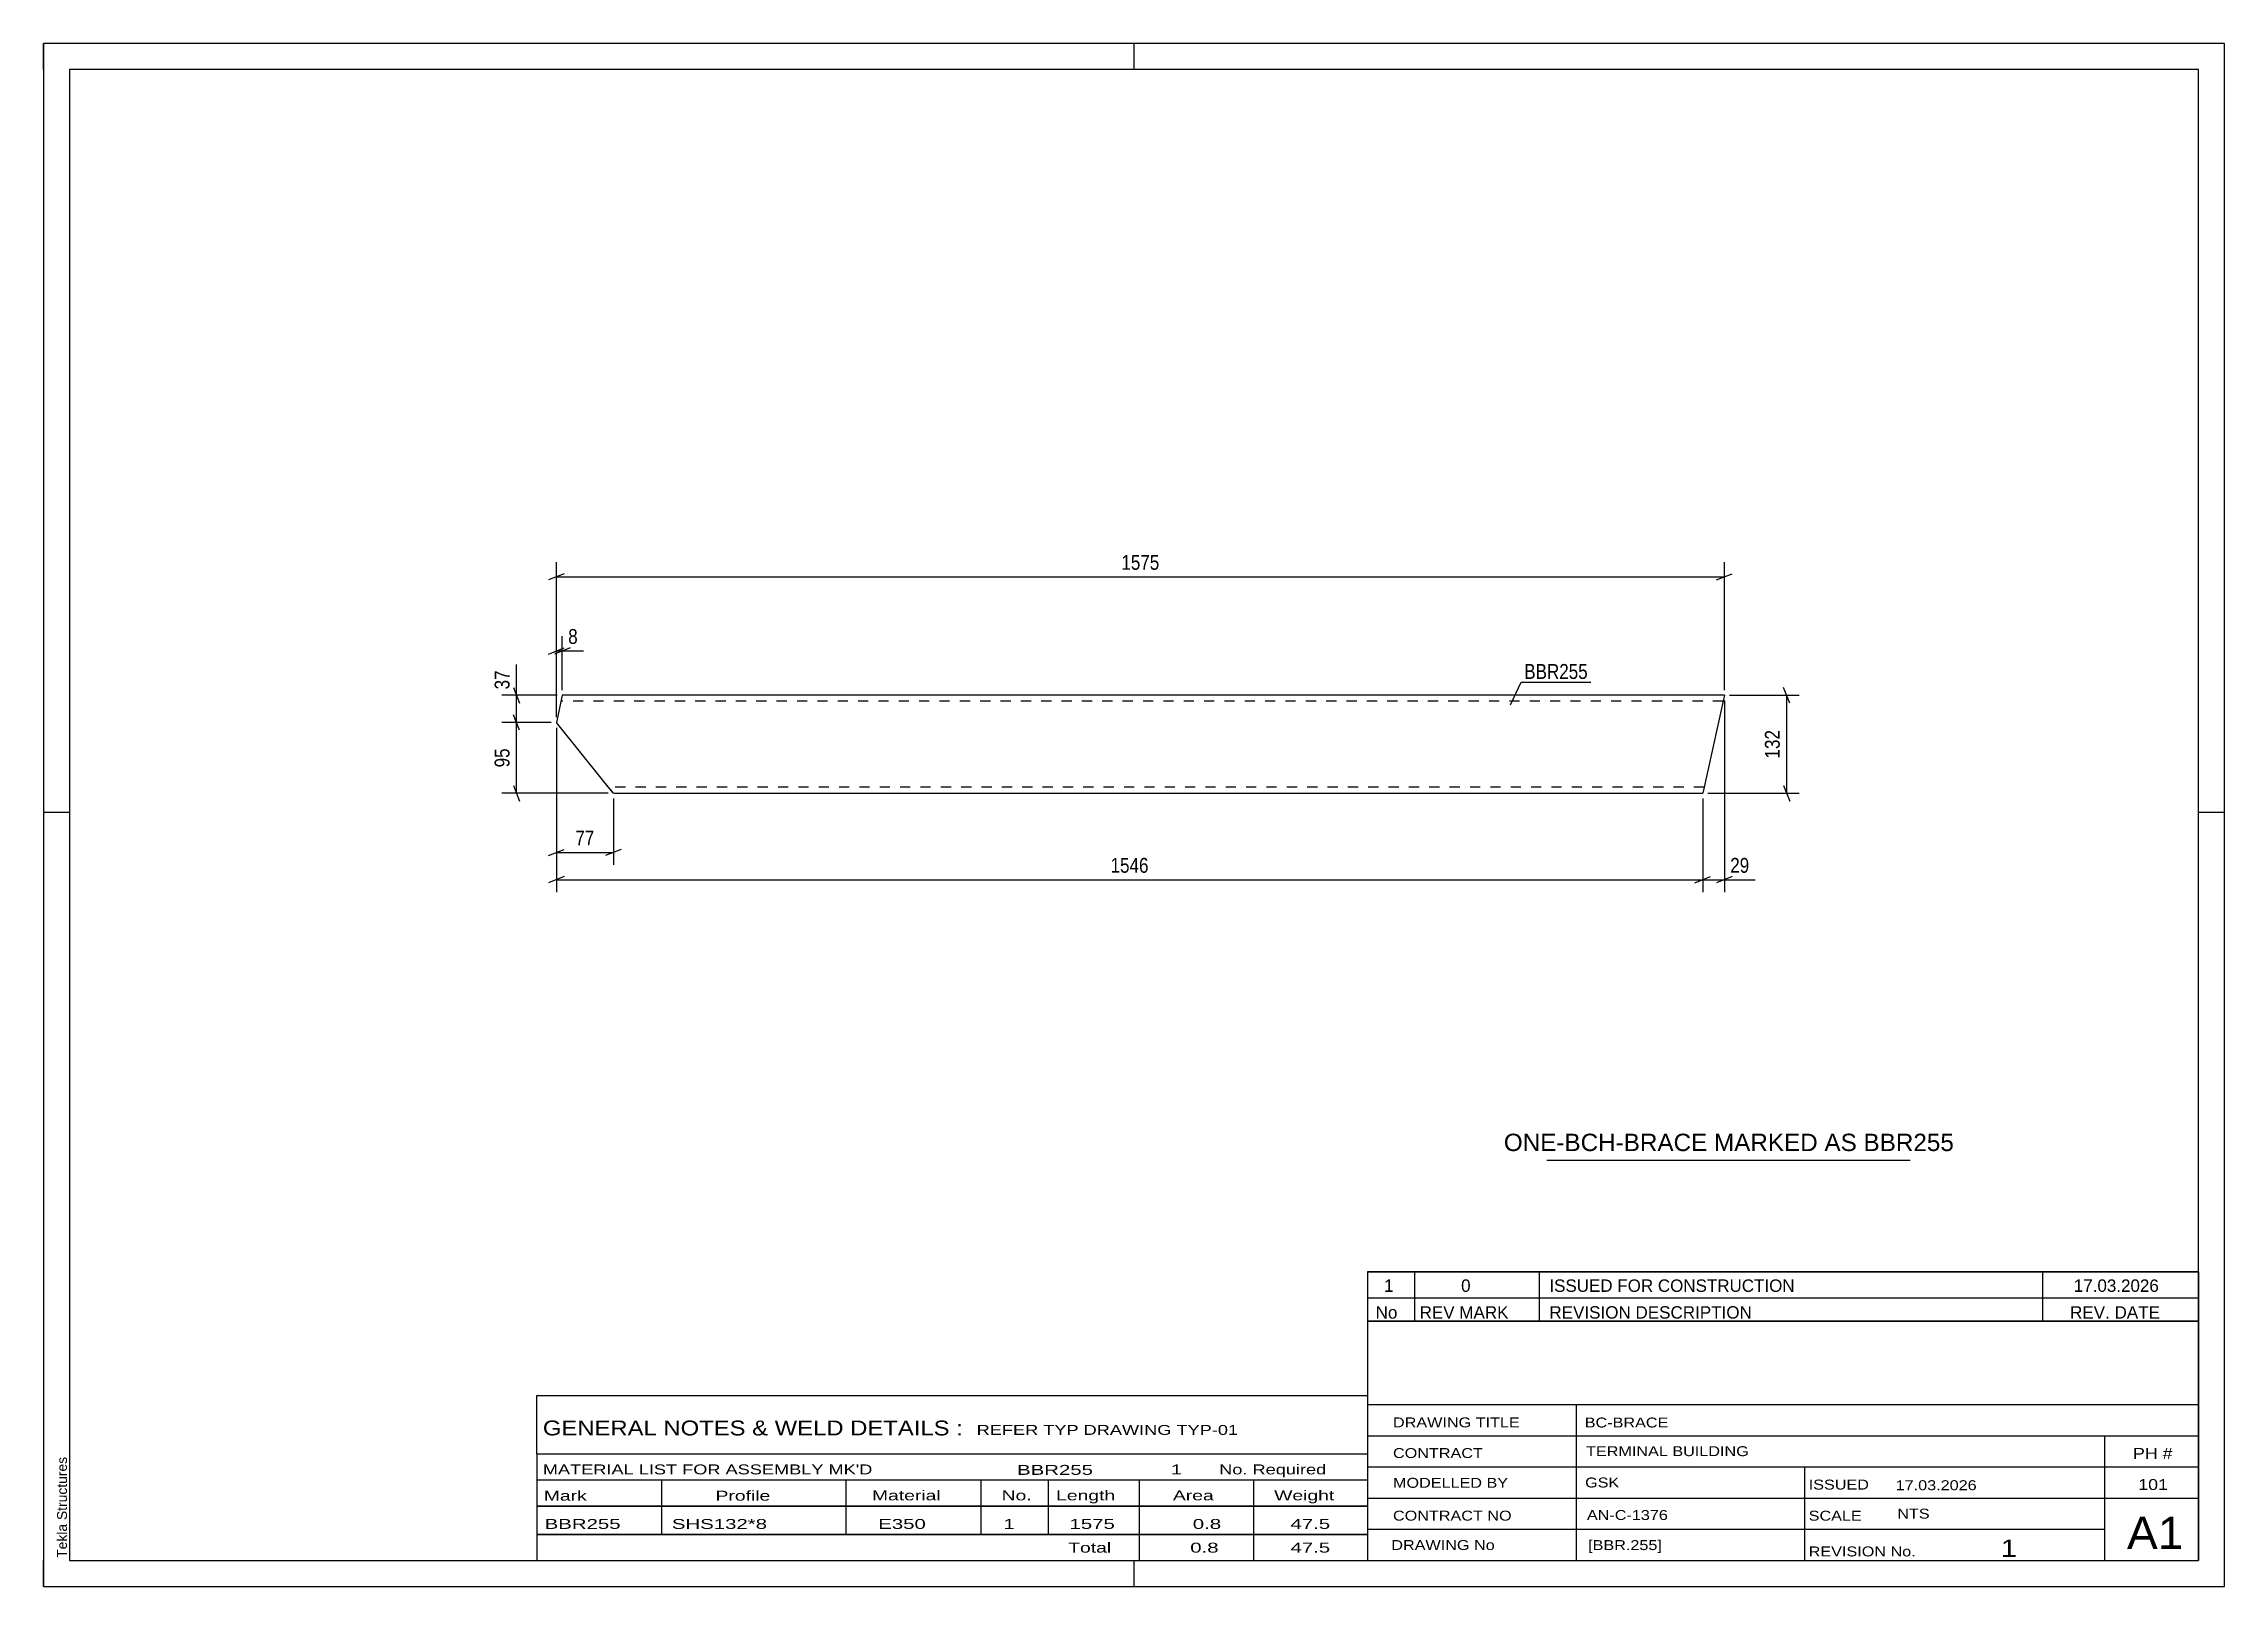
# Model space of a CAD drawing. Header units: millimetres. Extents: x 0 to 420, y 0 to 297.
import ezdxf

# ---------------------------------------------------------------- set-up
doc = ezdxf.new("R2010")
doc.units = ezdxf.units.MM
doc.linetypes.add('DXK_LINE_DOT2', pattern=[3.9198, 1.9599, -1.9599])
doc.styles.add('Arial', font='ARIAL.TTF', dxfattribs={"height": 0.2})
doc.styles.add('Arial Narrow', font='ARIALN.TTF', dxfattribs={"height": 0.2})

# ---------------------------------------------------------------- blocks, each defined once
blk = doc.blocks.new('Unknown-585754569-1162')
at = {"color": 5, "linetype": 'Continuous'}
for p, q in [((420, 297), (0, 297)), ((0, 297), (0, 0)), ((0, 292), (0, 297)), ((210, 292), (210, 297)), ((420, 0), (420, 297)), ((415, 292), (5, 292)), ((5, 292), (5, 5)), ((415, 5), (415, 292)), ((5, 149), (0, 149)), ((420, 149), (415, 149)), ((0, 0), (0, 5)), ((5, 5), (415, 5)), ((210, 0), (210, 5)), ((0, 0), (420, 0))]:
    blk.add_line(p, q, dxfattribs=at)
at = {"color": 174, "linetype": 'Continuous', "style": 'Arial'}
blk.add_text('Tekla Structures', height=1.9102, rotation=90, dxfattribs=at).set_placement((4.5, 5.5))
blk = doc.blocks.new('Part-585754569-1271 - 1253')
at = {"color": 2, "linetype": 'Continuous'}
for p, q in [((99.9, 171.55), (98.75, 166.31)), ((323.7, 171.55), (99.9, 171.55)), ((323.39, 170.14), (319.54, 152.69)), ((323.7, 171.55), (323.39, 170.14)), ((107.88, 154.98), (98.75, 166.31)), ((109.73, 152.69), (107.88, 154.98)), ((109.73, 152.69), (319.54, 152.69))]:
    blk.add_line(p, q, dxfattribs=at)
at = {"color": 7, "linetype": 'DXK_LINE_DOT2'}
for p, q in [((323.45, 170.41), (99.65, 170.41)), ((109.59, 152.87), (107.88, 154.98)), ((319.79, 153.84), (108.81, 153.84))]:
    blk.add_line(p, q, dxfattribs=at)
blk = doc.blocks.new('StraightDimension-585754569-1409 - 1253')
at = {"color": 7, "linetype": 'Continuous'}
for p, q in [((97.75, 166.31), (88.23, 166.31)), ((91.68, 164.81), (90.48, 167.81)), ((91.08, 152.69), (91.08, 166.31)), ((108.73, 152.69), (88.23, 152.69)), ((90.48, 154.19), (91.68, 151.19))]:
    blk.add_line(p, q, dxfattribs=at)
at = {"color": 0}
blk.add_wipeout([(90.33, 161.93), (86.13, 161.93), (86.13, 157.07), (90.33, 157.07)], dxfattribs=at)
at = {"color": 3, "style": 'Arial Narrow'}
blk.add_text('95', height=2.863, rotation=90.0002, dxfattribs=at).set_placement((89.73, 157.67))
blk = doc.blocks.new('StraightDimension-585754569-1458 - 1253')
at = {"color": 7, "linetype": 'Continuous'}
for p, q in [((100.25, 194.95), (97.25, 193.75)), ((98.75, 172.55), (98.75, 197.2)), ((98.75, 194.35), (323.7, 194.35)), ((322.2, 193.75), (325.2, 194.95)), ((323.7, 172.55), (323.7, 197.2))]:
    blk.add_line(p, q, dxfattribs=at)
at = {"color": 0}
blk.add_wipeout([(215.48, 195.1), (215.48, 199.3), (206.97, 199.3), (206.97, 195.1)], dxfattribs=at)
at = {"color": 3, "style": 'Arial Narrow'}
blk.add_text('1575', height=2.863, dxfattribs=at).set_placement((207.57, 195.7))
blk = doc.blocks.new('StraightDimension-585754569-1394 - 1253')
at = {"color": 7, "linetype": 'Continuous'}
for p, q in [((97.25, 179.49), (100.25, 180.69)), ((101.4, 180.69), (98.4, 179.49)), ((98.75, 167.31), (98.75, 182.94)), ((99.9, 172.55), (99.9, 182.94)), ((98.75, 180.09), (99.9, 180.09))]:
    blk.add_line(p, q, dxfattribs=at)
at = {"color": 0}
blk.add_wipeout([(103.46, 180.84), (103.46, 185.04), (100.43, 185.04), (100.43, 180.84)], dxfattribs=at)
at = {"color": 7, "linetype": 'Continuous'}
blk.add_line((99.9, 180.09), (103.98, 180.09), dxfattribs=at)
blk.add_line((99.9, 180.09), (103.98, 180.09), dxfattribs=at)
at = {"color": 3, "style": 'Arial Narrow'}
blk.add_text('8', height=2.86, dxfattribs=at).set_placement((101.03, 181.44))
blk = doc.blocks.new('StraightDimension-585754569-1378 - 1253')
at = {"color": 7, "linetype": 'Continuous'}
for p, q in [((98.75, 165.31), (98.75, 138.89)), ((109.73, 151.69), (109.73, 138.89)), ((97.25, 140.69), (100.25, 141.89)), ((98.75, 141.29), (109.73, 141.29)), ((111.23, 141.89), (108.23, 140.69))]:
    blk.add_line(p, q, dxfattribs=at)
at = {"color": 0}
blk.add_wipeout([(106.67, 142.04), (106.67, 146.24), (101.81, 146.24), (101.81, 142.04)], dxfattribs=at)
at = {"color": 3, "style": 'Arial Narrow'}
blk.add_text('77', height=2.863, dxfattribs=at).set_placement((102.41, 142.64))
blk = doc.blocks.new('StraightDimension-585754569-1354 - 1253')
at = {"color": 7, "linetype": 'Continuous'}
for p, q in [((336.32, 170.05), (335.12, 173.05)), ((324.7, 171.55), (338.12, 171.55)), ((335.72, 152.69), (335.72, 171.55)), ((320.54, 152.69), (338.12, 152.69)), ((335.12, 154.19), (336.32, 151.19))]:
    blk.add_line(p, q, dxfattribs=at)
at = {"color": 0}
blk.add_wipeout([(334.97, 165.47), (330.77, 165.47), (330.77, 158.78), (334.97, 158.78)], dxfattribs=at)
at = {"color": 3, "style": 'Arial Narrow'}
blk.add_text('132', height=2.863, rotation=90.0002, dxfattribs=at).set_placement((334.37, 159.38))
blk = doc.blocks.new('StraightDimension-585754569-1422 - 1253')
at = {"color": 7, "linetype": 'Continuous'}
for p, q in [((90.48, 173.05), (91.68, 170.05)), ((98.9, 171.55), (88.23, 171.55)), ((91.08, 166.31), (91.08, 171.55)), ((97.75, 166.31), (88.23, 166.31)), ((91.68, 164.81), (90.48, 167.81))]:
    blk.add_line(p, q, dxfattribs=at)
at = {"color": 0}
blk.add_wipeout([(90.33, 176.93), (86.13, 176.93), (86.13, 172.08), (90.33, 172.08)], dxfattribs=at)
at = {"color": 7, "linetype": 'Continuous'}
blk.add_line((91.08, 171.55), (91.08, 177.46), dxfattribs=at)
blk.add_line((91.08, 171.55), (91.08, 177.46), dxfattribs=at)
at = {"color": 3, "style": 'Arial Narrow'}
blk.add_text('37', height=2.863, rotation=90.0002, dxfattribs=at).set_placement((89.73, 172.68))
blk = doc.blocks.new('StraightDimension-585754569-1436 - 1253')
at = {"color": 7, "linetype": 'Continuous'}
for p, q in [((98.75, 151.69), (98.75, 133.63)), ((319.54, 151.69), (319.54, 133.63)), ((100.25, 136.63), (97.25, 135.43)), ((98.75, 136.03), (319.54, 136.03)), ((318.04, 135.43), (321.04, 136.63))]:
    blk.add_line(p, q, dxfattribs=at)
at = {"color": 0}
blk.add_wipeout([(213.4, 136.78), (213.4, 140.98), (204.89, 140.98), (204.89, 136.78)], dxfattribs=at)
at = {"color": 3, "style": 'Arial Narrow'}
blk.add_text('1546', height=2.863, dxfattribs=at).set_placement((205.49, 137.38))
blk = doc.blocks.new('StraightDimension-585754569-1446 - 1253')
at = {"color": 7, "linetype": 'Continuous'}
for p, q in [((323.7, 170.55), (323.7, 133.63)), ((319.54, 151.69), (319.54, 133.63)), ((318.04, 135.43), (321.04, 136.63)), ((319.54, 136.03), (323.7, 136.03)), ((325.2, 136.63), (322.2, 135.43))]:
    blk.add_line(p, q, dxfattribs=at)
at = {"color": 0}
blk.add_wipeout([(329.08, 136.78), (329.08, 140.98), (324.23, 140.98), (324.23, 136.78)], dxfattribs=at)
at = {"color": 7, "linetype": 'Continuous'}
blk.add_line((323.7, 136.03), (329.61, 136.03), dxfattribs=at)
blk.add_line((323.7, 136.03), (329.61, 136.03), dxfattribs=at)
at = {"color": 3, "style": 'Arial Narrow'}
blk.add_text('29', height=2.863, dxfattribs=at).set_placement((324.83, 137.38))
blk = doc.blocks.new('Unknown-585754569-1731')
at = {"color": 7, "linetype": 'Continuous'}
for p, q in [((255, 51.05), (255, 5)), ((255, 51.05), (415, 51.05)), ((415, 51), (415, 5)), ((255, 35), (415, 35)), ((295.14, 35), (295.14, 5)), ((255, 29), (415, 29)), ((397, 5.05), (397, 29.05)), ((255, 23), (415, 23)), ((339.14, 23), (339.14, 5)), ((255, 17), (415, 17)), ((255, 11), (397, 11)), ((255, 5), (415, 5))]:
    blk.add_line(p, q, dxfattribs=at)
at = {"color": 7, "style": 'Arial Narrow'}
for s, height, width, p in [('DRAWING TITLE', 1.9089, 1.425378, (259.88, 30.61)), ('BC-BRACE', 1.909, 1.425378, (296.81, 30.59)), ('CONTRACT', 1.909, 1.425378, (259.88, 24.71)), ('TERMINAL BUILDING', 1.9089, 1.425378, (297.06, 25.07)), ('MODELLED BY', 1.9089, 1.425378, (259.88, 18.98)), ('GSK', 1.909, 1.425378, (296.88, 19.04)), ('ISSUED', 1.909, 1.425378, (339.94, 18.64)), ('17.03.2026', 1.909, 1.425378, (356.69, 18.52)), ('CONTRACT NO', 1.9089, 1.425378, (259.88, 12.66)), ('AN-C-1376', 1.909, 1.425378, (297.23, 12.78)), ('SCALE', 1.909, 1.425378, (339.94, 12.65)), ('A1', 6.204, 1.25, (401.24, 7.2)), ('DRAWING No', 1.909, 1.425378, (259.56, 7)), ('[BBR.255]', 1.909, 1.425378, (297.46, 6.99)), ('1', 3.34, 1.5, (376.91, 5.68)), ('REVISION No.', 1.9089, 1.425378, (339.94, 5.77))]:
    blk.add_text(s, height=height, dxfattribs=dict(at, width=width)).set_placement(p)
at = {"color": 7, "linetype": 'Continuous', "style": 'Arial Narrow'}
for s, height, width, p in [('PH #', 2.1, 1.42538, (402.4, 24.55)), ('101', 2.1, 1.42538, (403.41, 18.55)), ('NTS', 1.909, 1.425378, (357, 13.05))]:
    blk.add_text(s, height=height, dxfattribs=dict(at, width=width)).set_placement(p)
blk = doc.blocks.new('Unknown-585754569-1732')
at = {"color": 7, "linetype": 'Continuous'}
for p, q in [((255, 60.55), (415, 60.55)), ((415, 60.55), (255, 60.55)), ((255, 60.55), (255, 55.55)), ((264, 60.55), (264, 55.55)), ((288, 60.55), (288, 55.55)), ((385, 60.55), (385, 55.55)), ((415, 60.55), (415, 55.55)), ((255, 55.55), (415, 55.55)), ((255, 55.55), (255, 51.05)), ((255, 55.55), (415, 55.55)), ((264, 55.55), (264, 51.05)), ((288, 55.55), (288, 51.05)), ((385, 55.55), (385, 51.05)), ((415, 55.55), (415, 51.05)), ((415, 51.05), (255, 51.05))]:
    blk.add_line(p, q, dxfattribs=at)
at = {"color": 7, "linetype": 'Continuous', "style": 'Arial Narrow'}
for s, height, width, p in [('1', 2.39, 1.196471, (258.16, 56.7)), ('0', 2.39, 1.196471, (273, 56.7)), ('ISSUED FOR CONSTRUCTION', 2.3861, 1.196471, (290, 56.7)), ('17.03.2026', 2.386, 1.196471, (391, 56.7)), ('No', 2.386, 1.2, (256.54, 51.55)), ('REV MARK', 2.386, 1.2, (265, 51.55)), ('REVISION DESCRIPTION', 2.3861, 1.2, (290, 51.55)), ('REV. DATE', 2.386, 1.2, (390.28, 51.55))]:
    blk.add_text(s, height=height, dxfattribs=dict(at, width=width)).set_placement(p)
blk = doc.blocks.new('Unknown-585754569-1733')
at = {"color": 7, "linetype": 'Continuous'}
for p, q in [((95, 36.75), (255, 36.75)), ((95, 25.5), (95, 36.75)), ((255, 36.75), (255, 25.5)), ((95, 25.5), (255, 25.5)), ((95, 25.5), (95, 20.5)), ((255, 25.5), (255, 20.5)), ((95, 20.5), (255, 20.5)), ((95, 20.5), (95, 15.5)), ((119, 20.5), (119, 15.5)), ((154.5, 20.5), (154.5, 15.5)), ((180.5, 20.5), (180.5, 15.5)), ((193.5, 20.5), (193.5, 15.5)), ((211, 20.5), (211, 15.5)), ((233, 20.5), (233, 15.5)), ((255, 20.5), (255, 15.5)), ((95, 15.5), (255, 15.5)), ((95, 15.45), (95, 10.05)), ((95, 15.45), (255, 15.45)), ((119, 15.5), (119, 10)), ((154.5, 15.5), (154.5, 10)), ((180.5, 15.5), (180.5, 10)), ((193.5, 15.5), (193.5, 10)), ((211, 15.5), (211, 10)), ((233, 15.5), (233, 10)), ((255, 15.45), (255, 10.05)), ((95, 10.05), (255, 10.05)), ((95, 10), (255, 10)), ((95, 10), (95, 5)), ((211, 10), (211, 5)), ((233, 10), (233, 5)), ((255, 10), (255, 5)), ((95, 5), (255, 5))]:
    blk.add_line(p, q, dxfattribs=at)
at = {"color": 7, "style": 'Arial Narrow'}
for s, height, width, p in [('GENERAL NOTES & WELD DETAILS :', 2.8633, 1.4, (96.15, 29.06)), ('REFER TYP DRAWING TYP-01', 1.9089, 1.6, (179.7, 29.16)), ("MATERIAL LIST FOR ASSEMBLY MK'D", 1.9089, 1.6, (96.15, 21.56)), ('BBR255', 1.909, 1.794707, (187.48, 21.47)), ('1', 1.91, 1.794707, (217.08, 21.56)), ('No. Required', 1.9089, 1.6, (226.41, 21.56)), ('Mark', 1.909, 1.7, (96.34, 16.5)), ('Profile', 1.909, 1.7, (129.41, 16.5)), ('Material', 1.909, 1.7, (159.54, 16.56)), ('No.', 1.909, 1.7, (184.5, 16.56)), ('Length', 1.909, 1.7, (195, 16.56)), ('Area', 1.909, 1.7, (217.5, 16.56)), ('Weight', 1.909, 1.7, (237, 16.56))]:
    blk.add_text(s, height=height, dxfattribs=dict(at, width=width)).set_placement(p)
at = {"color": 7, "linetype": 'Continuous', "style": 'Arial Narrow'}
for s, height, width, p in [('BBR255', 1.909, 1.794707, (96.5, 11.06)), ('SHS132*8', 1.909, 1.794707, (121, 11.06)), ('E350', 1.909, 1.794707, (160.74, 11.06)), ('1', 1.91, 1.794707, (184.86, 11.06)), ('1575', 1.909, 1.794707, (197.58, 11.06)), ('0.8', 1.909, 1.794707, (221.32, 11.06)), ('47.5', 1.909, 1.794707, (240.14, 11.06)), ('Total', 1.909, 1.7, (197.33, 6.5)), ('0.8', 1.909, 1.794707, (220.83, 6.5)), ('47.5', 1.909, 1.794707, (240.14, 6.5))]:
    blk.add_text(s, height=height, dxfattribs=dict(at, width=width)).set_placement(p)
blk = doc.blocks.new('Unknown-585754569-1734')
at = {"color": 7, "linetype": 'Continuous'}
blk.add_line((289.5, 82.05), (359.5, 82.05), dxfattribs=at)
at = {"color": 7, "style": 'Arial'}
blk.add_text('ONE-BCH-BRACE MARKED AS BBR255', height=3.3428, dxfattribs=at).set_placement((281.23, 83.8))
blk = doc.blocks.new('Mark-585754569-1266 - 1253')
at = {"color": 0}
blk.add_wipeout([(297.4, 174.7), (297.4, 177.7), (285.16, 177.7), (285.16, 174.7)], dxfattribs=at)
blk.add_wipeout([(297.4, 174.7), (297.4, 177.7), (285.16, 177.7), (285.16, 174.7)], dxfattribs=at)
at = {"color": 30, "linetype": 'Continuous'}
for p, q in [((282.54, 169.71), (284.56, 174.1)), ((284.56, 174.1), (298, 174.1))]:
    blk.add_line(p, q, dxfattribs=at)
at = {"color": 3, "style": 'Arial Narrow'}
blk.add_text('BBR255', height=2.863, dxfattribs=at).set_placement((285.16, 174.7))

msp = doc.modelspace()

# ---------------------------------------------------------------- block references
for name in ['Unknown-585754569-1162', 'Part-585754569-1271 - 1253', 'Unknown-585754569-1734', 'Unknown-585754569-1732', 'Unknown-585754569-1731', 'Unknown-585754569-1733']:
    msp.add_blockref(name, (0, 0))

# ---------------------------------------------------------------- next in the draw order: block references
for name in ['StraightDimension-585754569-1458 - 1253', 'StraightDimension-585754569-1409 - 1253']:
    msp.add_blockref(name, (0, 0))

# ---------------------------------------------------------------- next in the draw order: block references
for name in ['StraightDimension-585754569-1394 - 1253', 'Mark-585754569-1266 - 1253', 'StraightDimension-585754569-1354 - 1253']:
    msp.add_blockref(name, (0, 0))

# ---------------------------------------------------------------- next in the draw order: block references
msp.add_blockref('StraightDimension-585754569-1378 - 1253', (0, 0))

# ---------------------------------------------------------------- next in the draw order: block references
for name in ['StraightDimension-585754569-1422 - 1253', 'StraightDimension-585754569-1436 - 1253']:
    msp.add_blockref(name, (0, 0))

# ---------------------------------------------------------------- next in the draw order: block references
msp.add_blockref('StraightDimension-585754569-1446 - 1253', (0, 0))

doc.saveas('drawing.dxf')
